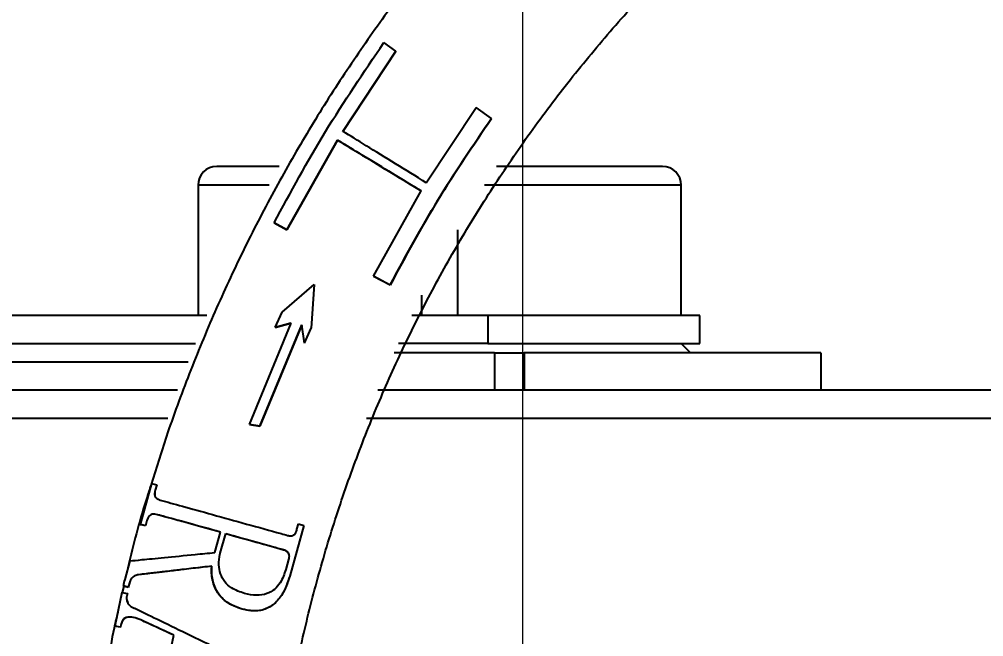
# Model space of a CAD drawing. Header units: millimetres. Extents: x 2085 to 4229, y 754 to 2271.
# Drawn here: x 2894.1 to 2997.5, y 1186.6 to 1252.8 of the extents above; entities that cross this region are included whole.
import ezdxf

# ---------------------------------------------------------------- set-up
doc = ezdxf.new("R2010")
doc.units = ezdxf.units.MM
doc.layers.add('AM_5', color=3, linetype='Continuous', lineweight=25)
doc.styles.add('SLDTEXTSTYLE1', font='txt.shx', dxfattribs={"width": 0.7, "bigfont": 'gbcbig.shx'})
doc.dimstyles.new('SLDDIMSTYLE12$0', dxfattribs={"dimtxt": 12, "dimasz": 10, "dimexe": 0, "dimexo": 0.0625, "dimgap": 0.875, "dimtad": 1, "dimdec": 1, "dimlfac": 1.8, "dimrnd": 1e-09, "dimzin": 12, "dimdsep": 46, "dimtxsty": 'SLDTEXTSTYLE1', "dimcen": 0.09, "dimdle": 8.16, "dimclrd": 3, "dimclre": 3, "dimadec": 0, "dimazin": 3, "dimtfac": 1, "dimtdec": 1, "dimtofl": 0, "dimtmove": 0, "dimatfit": 3, "dimfxl": 0, "dimfrac": 2, "dimtolj": 1, "dimlwd": 5, "dimlwe": 5, "dimarcsym": 0})

# ---------------------------------------------------------------- blocks, each defined once
blk = doc.blocks.new('*D69')
at = {"layer": 'AM_5', "color": 3, "linetype": 'Continuous', "lineweight": 5, "transparency": 16777216}
for p, q in [((2948.09, 1185.98), (2948.09, 1329.46)), ((3061.01, 1329.46), (2958.09, 1329.46))]:
    blk.add_line(p, q, dxfattribs=at)
at = {"layer": 'AM_5', "color": 3, "lineweight": 5, "transparency": 16777216}
blk.add_line((3071.01, 1291.65), (3071.01, 1329.46), dxfattribs=at)
at = {"layer": 'AM_5', "color": 3, "transparency": 16777216}
for points in [[(2958.09, 1331.13), (2958.09, 1327.8), (2948.09, 1329.46)], [(3061.01, 1331.13), (3061.01, 1327.8), (3071.01, 1329.46)]]:
    blk.add_solid(points, dxfattribs=at)
at = {"layer": 'Defpoints', "color": 0, "transparency": 16777216}
for p in [(2948.09, 1329.46), (3071.01, 1291.58), (2948.09, 1185.92)]:
    blk.add_point(p, dxfattribs=at)
at = {"layer": 'AM_5', "color": 0, "transparency": 16777216, "insert": (3009.55, 1336.34), "char_height": 12, "attachment_point": 5, "style": 'SLDTEXTSTYLE1'}
blk.add_mtext('\\A1;123', dxfattribs=at)
blk = doc.blocks.new('*D70')
at = {"layer": 'AM_5', "color": 3, "linetype": 'Continuous', "lineweight": 5, "transparency": 16777216}
for p, q in [((2785.59, 1128.52), (2785.59, 1302.03)), ((2938.09, 1302.03), (2795.59, 1302.03))]:
    blk.add_line(p, q, dxfattribs=at)
at = {"layer": 'AM_5', "color": 3, "lineweight": 5, "transparency": 16777216}
blk.add_line((2948.09, 1183.7), (2948.09, 1302.03), dxfattribs=at)
at = {"layer": 'AM_5', "color": 3, "transparency": 16777216}
for points in [[(2795.59, 1303.7), (2795.59, 1300.37), (2785.59, 1302.03)], [(2938.09, 1303.7), (2938.09, 1300.37), (2948.09, 1302.03)]]:
    blk.add_solid(points, dxfattribs=at)
at = {"layer": 'Defpoints', "color": 0, "transparency": 16777216}
for p in [(2785.59, 1302.03), (2948.09, 1183.64), (2785.59, 1128.46)]:
    blk.add_point(p, dxfattribs=at)
at = {"layer": 'AM_5', "color": 0, "transparency": 16777216, "insert": (2861.08, 1308.91), "char_height": 12, "attachment_point": 5, "style": 'SLDTEXTSTYLE1'}
blk.add_mtext('\\A1;165', dxfattribs=at)

msp = doc.modelspace()

# ---------------------------------------------------------------- linework, layer by layer
at = {"color": 7, "linetype": 'Continuous', "lineweight": 25}
for p, q in [((2934.483, 1249.425), (2933.195, 1250.329)), ((2928.797, 1240.809), (2934.483, 1249.425)), ((2934.483, 1249.422), (2928.797, 1240.807)), ((2934.483, 1249.425), (2934.483, 1249.422)), ((2937.75, 1235.296), (2943.079, 1243.369)), ((2944.741, 1242.195), (2943.079, 1243.369)), ((2944.741, 1242.195), (2944.741, 1242.19)), ((2922.803, 1230.247), (2928.221, 1239.868)), ((2928.221, 1239.865), (2922.803, 1230.245)), ((2928.221, 1239.865), (2928.221, 1239.868)), ((2913.263, 1235.041), (2913.263, 1221.041)), ((2920.876, 1235.041), (2913.263, 1235.041)), ((2932.074, 1225.284), (2937.21, 1234.413)), ((2965.088, 1235.041), (2943.987, 1235.041)), ((2965.088, 1221.041), (2965.088, 1235.041)), ((2921.413, 1230.988), (2922.803, 1230.247)), ((2921.413, 1230.986), (2921.413, 1230.988)), ((2922.803, 1230.245), (2921.413, 1230.986)), ((2922.803, 1230.247), (2922.803, 1230.245)), ((2941.088, 1230.243), (2941.088, 1221.041)), ((2932.074, 1225.28), (2932.074, 1225.284)), ((2932.074, 1225.284), (2933.867, 1224.322)), ((2933.867, 1224.316), (2932.074, 1225.28)), ((2922.275, 1221.391), (2925.704, 1224.385)), ((2925.704, 1224.385), (2925.404, 1219.706)), ((2925.704, 1224.382), (2925.404, 1219.702)), ((2925.704, 1224.382), (2925.704, 1224.385)), ((2933.867, 1224.322), (2933.867, 1224.316)), ((2937.263, 1221.041), (2937.263, 1223.214)), ((2914.212, 1221.041), (2749.088, 1221.041)), ((2921.545, 1219.776), (2922.275, 1221.391)), ((2944.355, 1221.041), (2936.177, 1221.041)), ((2967.088, 1221.041), (2944.355, 1221.041)), ((2944.355, 1221.041), (2944.355, 1218.041)), ((2967.088, 1218.041), (2967.088, 1221.041)), ((2918.77, 1209.351), (2923.258, 1220.222)), ((2919.885, 1209.185), (2924.394, 1220.053)), ((2924.394, 1220.05), (2919.885, 1209.181)), ((2921.545, 1219.776), (2923.222, 1220.227)), ((2923.222, 1220.224), (2921.545, 1219.773)), ((2921.545, 1219.773), (2921.545, 1219.776)), ((2923.222, 1220.227), (2923.258, 1220.222)), ((2923.222, 1220.227), (2923.222, 1220.224)), ((2924.394, 1220.053), (2924.394, 1220.05)), ((2924.678, 1218.095), (2924.394, 1220.053)), ((2924.678, 1218.091), (2924.394, 1220.05)), ((2924.678, 1218.095), (2925.404, 1219.706)), ((2925.404, 1219.706), (2925.404, 1219.702)), ((2749.088, 1218.041), (2912.982, 1218.041)), ((2924.678, 1218.091), (2924.678, 1218.095)), ((2944.355, 1218.041), (2934.748, 1218.041)), ((2944.355, 1218.041), (2967.088, 1218.041)), ((2966.088, 1217.041), (2965.088, 1218.041)), ((2945.062, 1217.041), (2934.289, 1217.041)), ((2945.062, 1217.041), (2945.062, 1213.041)), ((2945.062, 1217.041), (2948.244, 1217.041)), ((2948.244, 1217.041), (2948.244, 1213.041)), ((2980.064, 1217.041), (2948.244, 1217.041)), ((2980.064, 1217.041), (2980.064, 1213.041)), ((2912.195, 1216.041), (2789.148, 1216.041)), ((2739.416, 1210.041), (2910.019, 1210.041)), ((2931.323, 1210.041), (3008.092, 1210.041)), ((2918.77, 1209.351), (2919.885, 1209.185)), ((2918.77, 1209.347), (2918.77, 1209.351)), ((2919.885, 1209.181), (2918.77, 1209.347)), ((2919.885, 1209.185), (2919.885, 1209.181)), ((2908.254, 1203.033), (2907.035, 1198.633)), ((2908.254, 1203.033), (2908.83, 1202.877)), ((2908.83, 1202.877), (2908.669, 1202.302)), ((2908.83, 1202.875), (2908.669, 1202.3)), ((2908.669, 1202.3), (2908.669, 1202.302)), ((2908.83, 1202.875), (2908.83, 1202.877)), ((2907.77, 1199.052), (2907.61, 1198.477)), ((2907.77, 1199.05), (2907.61, 1198.475)), ((2907.77, 1199.05), (2907.77, 1199.052)), ((2908.772, 1199.701), (2908.772, 1199.703)), ((2907.61, 1198.477), (2907.035, 1198.633)), ((2907.035, 1198.633), (2907.035, 1198.632)), ((2907.035, 1198.632), (2907.125, 1198.607)), ((2907.61, 1198.475), (2907.125, 1198.607)), ((2907.61, 1198.475), (2907.61, 1198.477)), ((2924.605, 1198.516), (2923.095, 1193.064)), ((2924.605, 1198.509), (2923.095, 1193.057)), ((2923.873, 1198.101), (2924.034, 1198.676)), ((2924.034, 1198.676), (2924.605, 1198.516)), ((2924.605, 1198.509), (2924.605, 1198.516)), ((2915.05, 1195.608), (2915.657, 1197.807)), ((2915.647, 1195.546), (2916.229, 1197.648)), ((2915.647, 1195.542), (2916.229, 1197.644)), ((2916.229, 1197.644), (2916.229, 1197.648)), ((2915.647, 1195.546), (2915.647, 1195.542)), ((2922.445, 1195.921), (2922.445, 1195.915)), ((2905.946, 1194.711), (2905.392, 1192.712)), ((2914.742, 1194.143), (2914.742, 1194.147)), ((2922.975, 1194.851), (2922.679, 1193.797)), ((2906.874, 1193.223), (2906.874, 1193.225)), ((2914.731, 1193.182), (2914.731, 1193.178)), ((2923.095, 1193.057), (2923.095, 1193.064)), ((2905.291, 1192.008), (2905.133, 1191.316)), ((2905.779, 1191.877), (2905.23, 1192.025)), ((2905.23, 1192.025), (2905.425, 1191.971)), ((2905.779, 1191.875), (2905.425, 1191.971)), ((2905.94, 1192.453), (2905.779, 1191.877)), ((2905.94, 1192.451), (2905.779, 1191.875)), ((2905.779, 1191.875), (2905.779, 1191.877)), ((2905.94, 1192.451), (2905.94, 1192.453)), ((2905.092, 1191.325), (2904.349, 1187.718)), ((2905.092, 1191.325), (2905.677, 1191.209)), ((2905.677, 1191.209), (2905.619, 1190.916)), ((2905.677, 1191.207), (2905.619, 1190.914)), ((2905.619, 1190.914), (2905.619, 1190.916)), ((2905.677, 1191.207), (2905.677, 1191.209)), ((2905.642, 1190.421), (2905.731, 1190.168)), ((2917.996, 1189.535), (2917.996, 1189.54)), ((2904.934, 1187.601), (2904.349, 1187.718)), ((2904.349, 1187.718), (2904.349, 1187.717)), ((2904.477, 1187.69), (2904.349, 1187.717)), ((2904.934, 1187.599), (2904.477, 1187.69)), ((2904.992, 1187.894), (2904.934, 1187.601)), ((2904.992, 1187.892), (2904.934, 1187.599)), ((2904.992, 1187.892), (2904.992, 1187.894)), ((2907.126, 1188.373), (2907.126, 1188.375)), ((2904.934, 1187.599), (2904.934, 1187.601)), ((2909.739, 1182.347), (2910.647, 1186.735))]:
    msp.add_line(p, q, dxfattribs=at)
for centre, radius, start, end in [((2915.263, 1235.041), 2, 90, 180), ((2963.088, 1235.041), 2, 0, 90), ((3071.088, 1152.95), 75, 130.5515, 212.46111), ((3071.737, 1152.97), 171.026, 166.5631, 166.79964)]:
    msp.add_arc(centre, radius, start, end, dxfattribs=at)
for points, knots in [([(3070.654, 982.719), (3073.215, 982.744), (3076.795, 982.779), (3082.064, 983.057), (3086.529, 983.393), (3091.845, 983.958), (3097.414, 984.732), (3103.227, 985.742), (3109.199, 986.998), (3115.275, 988.508), (3121.413, 990.279), (3127.578, 992.313), (3133.741, 994.613), (3139.878, 997.178), (3145.966, 1000.008), (3151.986, 1003.102), (3157.919, 1006.457), (3163.748, 1010.069), (3169.457, 1013.935), (3175.033, 1018.049), (3180.46, 1022.406), (3185.726, 1027), (3190.817, 1031.825), (3195.722, 1036.872), (3200.429, 1042.135), (3204.927, 1047.605), (3209.205, 1053.273), (3213.254, 1059.131), (3217.063, 1065.167), (3220.625, 1071.373), (3223.93, 1077.738), (3226.971, 1084.25), (3229.74, 1090.9), (3232.231, 1097.674), (3234.436, 1104.562), (3236.351, 1111.55), (3237.969, 1118.628), (3239.287, 1125.782), (3240.3, 1132.999), (3241.004, 1140.266), (3241.397, 1147.57), (3241.476, 1154.898), (3241.239, 1162.236), (3240.685, 1169.571), (3239.813, 1176.888), (3238.623, 1184.175), (3237.114, 1191.418), (3235.289, 1198.603), (3233.149, 1205.715), (3230.695, 1212.743), (3227.93, 1219.672), (3224.858, 1226.488), (3221.48, 1233.179), (3217.803, 1239.73), (3213.829, 1246.13), (3209.564, 1252.366), (3205.013, 1258.424), (3200.181, 1264.292), (3195.074, 1269.959), (3189.697, 1275.411), (3184.251, 1280.459), (3178.777, 1285.111), (3173.319, 1289.38), (3167.694, 1293.423), (3161.913, 1297.231), (3155.985, 1300.799), (3149.923, 1304.121), (3143.737, 1307.192), (3137.44, 1310.005), (3131.047, 1312.557), (3124.572, 1314.843), (3118.034, 1316.859), (3111.459, 1318.602), (3104.886, 1320.067), (3098.392, 1321.248), (3092.103, 1322.145), (3086.579, 1322.729), (3081.696, 1323.096), (3076.872, 1323.336), (3070.898, 1323.453), (3065.381, 1323.343), (3060.112, 1323.071), (3055.647, 1322.734), (3050.331, 1322.169), (3044.762, 1321.395), (3038.949, 1320.385), (3032.978, 1319.129), (3026.901, 1317.619), (3020.764, 1315.848), (3014.598, 1313.814), (3008.435, 1311.514), (3002.298, 1308.949), (2996.21, 1306.119), (2990.19, 1303.025), (2984.258, 1299.67), (2978.428, 1296.058), (2972.719, 1292.192), (2967.143, 1288.078), (2961.716, 1283.721), (2956.45, 1279.127), (2951.359, 1274.302), (2946.454, 1269.255), (2941.747, 1263.992), (2937.249, 1258.522), (2932.971, 1252.854), (2928.922, 1246.996), (2925.113, 1240.96), (2921.551, 1234.754), (2918.246, 1228.389), (2915.203, 1221.877), (2912.442, 1215.226), (2910.104, 1208.944), (2908.826, 1204.838), (2908.263, 1203.03)], [0, 0, 0, 0, 0.0102074, 0.014274, 0.021037, 0.0280561, 0.0355867, 0.0434511, 0.0515783, 0.0599113, 0.0684099, 0.0770439, 0.085791, 0.0946336, 0.1035582, 0.112554, 0.1216124, 0.1307262, 0.1398897, 0.1490979, 0.1583469, 0.1676331, 0.1769537, 0.1863062, 0.1956884, 0.2050985, 0.2145348, 0.2239961, 0.233481, 0.2429885, 0.2525178, 0.262068, 0.2716385, 0.2812287, 0.2908382, 0.3004664, 0.3101132, 0.3197782, 0.3294613, 0.3391624, 0.3488814, 0.3586183, 0.3683733, 0.3781464, 0.387938, 0.3977483, 0.4075776, 0.4174265, 0.4272956, 0.4371854, 0.4470968, 0.4570307, 0.4669882, 0.4769704, 0.486979, 0.4970156, 0.5070822, 0.5171812, 0.5273154, 0.5374882, 0.5477037, 0.5569145, 0.5661226, 0.5753266, 0.5845258, 0.5937191, 0.6029052, 0.6120821, 0.6212471, 0.6303962, 0.6395236, 0.6486197, 0.6576679, 0.6666375, 0.6754633, 0.6839789, 0.6919633, 0.6976055, 0.7035012, 0.7112199, 0.7214273, 0.7254939, 0.7322569, 0.739276, 0.7468066, 0.754671, 0.7627982, 0.7711312, 0.7796298, 0.7882638, 0.7970109, 0.8058535, 0.8147781, 0.8237739, 0.8328323, 0.8419461, 0.8511096, 0.8603178, 0.8695668, 0.878853, 0.8881736, 0.8975261, 0.9069083, 0.9163184, 0.9257547, 0.935216, 0.9447009, 0.9542084, 0.9637377, 0.9732879, 0.9828584, 0.9924486, 1, 1, 1, 1]), ([(2962.503, 1049.126), (2961.543, 1050.127), (2959.053, 1052.72), (2955.272, 1057.133), (2951.14, 1062.335), (2947.24, 1067.74), (2943.57, 1073.327), (2940.144, 1079.088), (2936.969, 1085.012), (2934.056, 1091.087), (2931.411, 1097.302), (2929.043, 1103.644), (2926.958, 1110.101), (2925.163, 1116.661), (2923.664, 1123.309), (2922.465, 1130.033), (2921.571, 1136.819), (2920.985, 1143.653), (2920.712, 1150.52), (2920.753, 1157.408), (2921.11, 1164.301), (2921.785, 1171.184), (2922.778, 1178.044), (2924.09, 1184.866), (2925.719, 1191.636), (2927.665, 1198.337), (2929.925, 1204.957), (2932.497, 1211.481), (2935.378, 1217.893), (2938.564, 1224.181), (2942.052, 1230.33), (2945.837, 1236.326), (2949.913, 1242.155), (2954.276, 1247.804), (2958.92, 1253.259), (2963.839, 1258.508), (2968.848, 1263.365), (2973.903, 1267.837), (2978.961, 1271.934), (2984.188, 1275.811), (2989.582, 1279.442), (2994.058, 1282.239), (2996.782, 1283.736), (2997.609, 1284.19)], [0, 0, 0, 0, 0.0151775, 0.0393292, 0.0635604, 0.0878663, 0.1122429, 0.1366868, 0.161195, 0.1857649, 0.2103945, 0.2350819, 0.2598255, 0.2846241, 0.3094766, 0.3343824, 0.3593409, 0.3843518, 0.409415, 0.4345306, 0.4596989, 0.4849206, 0.5101965, 0.5355275, 0.5609152, 0.5863611, 0.6118672, 0.6374358, 0.6630699, 0.6887726, 0.714548, 0.7404006, 0.7663359, 0.7923603, 0.8184816, 0.8447092, 0.8710544, 0.8948026, 0.918543, 0.942272, 0.9659875, 0.9896862, 1, 1, 1, 1]), ([(2921.413, 1230.988), (2923.199, 1234.284), (2926.801, 1240.929), (2931.052, 1247.179), (2933.195, 1250.329)], [0, 0, 0, 0, 0.4959948, 1, 1, 1, 1]), ([(2933.867, 1224.322), (2935.524, 1227.386), (2938.846, 1233.528), (2942.773, 1239.302), (2944.741, 1242.195)], [0, 0, 0, 0, 0.498853, 1, 1, 1, 1]), ([(2944.741, 1242.19), (2942.777, 1239.303), (2938.85, 1233.529), (2935.528, 1227.387), (2933.867, 1224.316)], [0, 0, 0, 0, 0.4999997, 1, 1, 1, 1]), ([(2937.75, 1235.296), (2936.651, 1235.974), (2934.453, 1237.329), (2931.252, 1239.301), (2929.599, 1240.316), (2928.797, 1240.809)], [0, 0, 0, 0, 0.3399037, 0.6798075, 1, 1, 1, 1]), ([(2928.221, 1239.868), (2929.08, 1239.347), (2930.799, 1238.307), (2934.033, 1236.344), (2936.172, 1235.044), (2937.21, 1234.413)], [0, 0, 0, 0, 0.3398837, 0.6797674, 1, 1, 1, 1]), ([(2937.21, 1234.409), (2936.282, 1234.973), (2934.425, 1236.102), (2931.51, 1237.872), (2929.448, 1239.122), (2928.473, 1239.713), (2928.221, 1239.865)], [0, 0, 0, 0, 0.2986442, 0.5972884, 0.8959326, 1, 1, 1, 1]), ([(2921.959, 1237.041), (2920.555, 1237.041), (2919.264, 1237.041), (2916.316, 1237.041), (2915.263, 1237.041), (2915.263, 1237.041)], [0.60705525, 0.60705525, 0.60705525, 0.60705525, 0.75, 0.75, 1, 1, 1, 1]), ([(2963.088, 1237.041), (2963.088, 1237.041), (2962.501, 1237.041), (2960.304, 1237.041), (2958.742, 1237.041), (2955.087, 1237.041), (2953.076, 1237.041), (2949.197, 1237.041), (2947.415, 1237.041), (2946.017, 1237.041)], [0, 0, 0, 0, 0.25, 0.25, 0.5, 0.5, 0.75, 0.75, 1, 1, 1, 1]), ([(2911.068, 1213.041), (2909.614, 1213.041), (2904.147, 1213.041), (2894.582, 1213.041), (2882.4, 1213.041), (2870.221, 1213.041), (2862.132, 1213.041), (2858.088, 1213.041)], [0.60724687, 0.60724687, 0.60724687, 0.60724687, 0.64030982, 0.73118006, 0.82205402, 0.91102609, 1, 1, 1, 1]), ([(3009.946, 1213.041), (2984.198, 1213.041), (2979.021, 1213.041), (2968.675, 1213.041), (2955.259, 1213.041), (2943.116, 1213.041), (2935.892, 1213.041), (2932.543, 1213.041)], [0, 0, 0, 0, 0.02308155, 0.1464587, 0.27023433, 0.36308637, 0.44187617, 0.44187617, 0.44187617, 0.44187617]), ([(2908.194, 1202.814), (2908.058, 1202.395), (2907.182, 1199.677), (2906.363, 1196.713), (2905.78, 1194.149), (2905.732, 1193.939)], [0, 0, 0, 0, 0.1434791, 0.9298796, 1, 1, 1, 1]), ([(2908.669, 1202.302), (2908.649, 1202.218), (2908.608, 1202.048), (2908.601, 1201.821), (2908.647, 1201.593), (2908.824, 1201.37), (2909.051, 1201.287), (2909.198, 1201.233)], [0, 0, 0, 0, 0.1147252, 0.230666, 0.3465482, 0.5756181, 1, 1, 1, 1]), ([(2908.669, 1202.3), (2908.648, 1202.215), (2908.606, 1202.045), (2908.61, 1201.907), (2908.611, 1201.839)], [0, 0, 0, 0, 0.5032038, 1, 1, 1, 1]), ([(2909.198, 1201.233), (2909.937, 1201.03), (2911.416, 1200.624), (2914.753, 1199.703), (2918.46, 1198.676), (2921.238, 1197.905), (2922.637, 1197.516), (2922.871, 1197.451)], [0, 0, 0, 0, 0.2380124, 0.4760235, 0.7140633, 0.9521345, 1, 1, 1, 1]), ([(2908.772, 1199.703), (2908.58, 1199.734), (2908.32, 1199.778), (2908.03, 1199.544), (2907.902, 1199.379), (2907.824, 1199.217), (2907.788, 1199.106), (2907.77, 1199.052)], [0, 0, 0, 0, 0.5403565, 0.7362537, 0.8378676, 0.9221122, 1, 1, 1, 1]), ([(2908.772, 1199.701), (2908.577, 1199.732), (2908.312, 1199.774), (2908.025, 1199.537), (2907.9, 1199.373), (2907.823, 1199.213), (2907.788, 1199.103), (2907.77, 1199.05)], [0, 0, 0, 0, 0.5426127, 0.7382378, 0.8393163, 0.9231634, 1, 1, 1, 1]), ([(2915.657, 1197.807), (2914.477, 1198.133), (2912.115, 1198.785), (2909.919, 1199.389), (2909.009, 1199.638), (2908.772, 1199.703)], [0, 0, 0, 0, 0.425234, 0.8504686, 1, 1, 1, 1]), ([(2915.657, 1197.804), (2914.602, 1198.096), (2912.49, 1198.679), (2910.161, 1199.321), (2909.156, 1199.596), (2908.772, 1199.701)], [0, 0, 0, 0, 0.3817561, 0.7635127, 1, 1, 1, 1]), ([(2922.871, 1197.451), (2922.991, 1197.426), (2923.176, 1197.387), (2923.43, 1197.436), (2923.611, 1197.554), (2923.773, 1197.782), (2923.835, 1197.979), (2923.873, 1198.101)], [0, 0, 0, 0, 0.2742213, 0.4218346, 0.5710505, 0.7336104, 1, 1, 1, 1]), ([(2916.229, 1197.648), (2917.484, 1197.3), (2919.607, 1196.711), (2921.622, 1196.15), (2922.445, 1195.921)], [0, 0, 0, 0, 0.5912379, 1, 1, 1, 1]), ([(2916.229, 1197.644), (2917.327, 1197.34), (2919.541, 1196.725), (2921.472, 1196.187), (2922.445, 1195.915)], [0, 0, 0, 0, 0.49567687, 1, 1, 1, 1]), ([(2905.946, 1194.711), (2906.306, 1194.748), (2907.025, 1194.823), (2909.58, 1195.075), (2912.39, 1195.35), (2914.344, 1195.54), (2915.05, 1195.608)], [0, 0, 0, 0, 0.2764618, 0.55256, 0.838275, 1, 1, 1, 1]), ([(2918.258, 1191.217), (2917.77, 1191.384), (2916.973, 1191.656), (2916.077, 1192.438), (2915.629, 1193.318), (2915.431, 1194.338), (2915.532, 1195.092), (2915.636, 1195.503), (2915.647, 1195.546)], [0, 0, 0, 0, 0.2685044, 0.4379066, 0.6082478, 0.7778738, 0.976771, 1, 1, 1, 1]), ([(2922.445, 1195.921), (2922.573, 1195.875), (2922.769, 1195.803), (2922.945, 1195.572), (2923.017, 1195.34), (2923.032, 1195.091), (2922.992, 1194.925), (2922.975, 1194.851)], [0, 0, 0, 0, 0.3057608, 0.4723517, 0.637981, 0.8377325, 1, 1, 1, 1]), ([(2922.445, 1195.915), (2922.558, 1195.876), (2922.743, 1195.81), (2922.925, 1195.6), (2923, 1195.428), (2923.005, 1195.322), (2923.005, 1195.305)], [0, 0, 0, 0, 0.4172442, 0.6823875, 0.9479462, 1, 1, 1, 1]), ([(2914.742, 1194.147), (2914.071, 1194.069), (2912.711, 1193.911), (2910.828, 1193.691), (2909.117, 1193.49), (2907.792, 1193.334), (2907.139, 1193.257), (2906.874, 1193.225)], [0, 0, 0, 0, 0.2097918, 0.4254492, 0.6353283, 0.851928, 1, 1, 1, 1]), ([(2914.742, 1194.143), (2913.52, 1194.002), (2911.694, 1193.79), (2909.568, 1193.541), (2908.059, 1193.364), (2907.286, 1193.272), (2906.874, 1193.223)], [0, 0, 0, 0, 0.3863316, 0.5775517, 0.7748553, 1, 1, 1, 1]), ([(2917.996, 1189.535), (2917.414, 1189.737), (2916.463, 1190.065), (2915.369, 1191.176), (2914.797, 1192.455), (2914.676, 1193.523), (2914.735, 1194.074), (2914.742, 1194.143)], [0, 0, 0, 0, 0.3011388, 0.4914699, 0.7324684, 0.9663961, 1, 1, 1, 1]), ([(2917.996, 1189.54), (2917.393, 1189.751), (2916.402, 1190.098), (2915.319, 1191.26), (2914.724, 1192.601), (2914.736, 1193.636), (2914.742, 1194.147)], [0, 0, 0, 0, 0.3050065, 0.5015447, 0.75409, 1, 1, 1, 1]), ([(2906.874, 1193.225), (2906.745, 1193.194), (2906.488, 1193.133), (2906.212, 1192.959), (2906.025, 1192.684), (2905.966, 1192.524), (2905.94, 1192.453)], [0, 0, 0, 0, 0.371278, 0.745722, 0.8874132, 1, 1, 1, 1]), ([(2906.874, 1193.223), (2906.744, 1193.192), (2906.483, 1193.13), (2906.21, 1192.955), (2906.026, 1192.684), (2905.966, 1192.522), (2905.94, 1192.451)], [0, 0, 0, 0, 0.3701938, 0.743324, 0.8861883, 1, 1, 1, 1]), ([(2923.095, 1193.064), (2922.87, 1192.396), (2922.5, 1191.295), (2921.528, 1190.114), (2920.521, 1189.491), (2919.315, 1189.263), (2918.47, 1189.44), (2917.996, 1189.54)], [0, 0, 0, 0, 0.2904242, 0.4791568, 0.6380876, 0.7972637, 1, 1, 1, 1]), ([(2923.095, 1193.057), (2922.846, 1192.335), (2922.437, 1191.151), (2921.344, 1189.935), (2920.212, 1189.374), (2919.051, 1189.294), (2918.322, 1189.461), (2917.996, 1189.535)], [0, 0, 0, 0, 0.30014134, 0.49231067, 0.68514192, 0.859667, 1, 1, 1, 1]), ([(2922.679, 1193.797), (2922.513, 1193.302), (2922.243, 1192.5), (2921.49, 1191.612), (2920.611, 1191.127), (2919.493, 1190.948), (2918.69, 1191.123), (2918.258, 1191.217)], [0, 0, 0, 0, 0.2599336, 0.4215944, 0.584063, 0.7764561, 1, 1, 1, 1]), ([(2905.619, 1190.916), (2905.607, 1190.843), (2905.584, 1190.696), (2905.614, 1190.421), (2905.764, 1190.036), (2906.077, 1189.791), (2906.372, 1189.666), (2906.468, 1189.625)], [0, 0, 0, 0, 0.0779004, 0.1566304, 0.3694426, 0.796924, 1, 1, 1, 1]), ([(2904.707, 1189.453), (2904.552, 1188.801), (2904.103, 1186.9), (2903.776, 1184.975), (2903.562, 1183.711)], [0, 0, 0, 0, 0.3432923, 1, 1, 1, 1]), ([(2907.126, 1188.373), (2906.848, 1188.479), (2906.278, 1188.695), (2905.722, 1188.702), (2905.354, 1188.543), (2905.186, 1188.383), (2905.068, 1188.161), (2905.023, 1188.012), (2905, 1187.922), (2904.992, 1187.892)], [0, 0, 0, 0, 0.3236853, 0.6637718, 0.7634797, 0.8887856, 0.9334707, 0.9783158, 1, 1, 1, 1]), ([(2907.126, 1188.375), (2906.858, 1188.478), (2906.313, 1188.688), (2905.764, 1188.702), (2905.39, 1188.569), (2905.204, 1188.41), (2905.064, 1188.162), (2905.018, 1187.995), (2904.996, 1187.907), (2904.992, 1187.894)], [0, 0, 0, 0, 0.3181987, 0.6465518, 0.7500252, 0.8810736, 0.9358527, 0.9908441, 1, 1, 1, 1]), ([(2906.468, 1189.625), (2907.225, 1189.258), (2908.74, 1188.524), (2912.023, 1186.927), (2915.036, 1185.458), (2917.468, 1184.272), (2919.149, 1183.451), (2920.152, 1182.961), (2920.598, 1182.743)], [0, 0, 0, 0, 0.2229901, 0.445793, 0.6732796, 0.7898135, 0.9063433, 1, 1, 1, 1]), ([(2910.647, 1186.735), (2909.598, 1187.224), (2908.306, 1187.827), (2907.312, 1188.289), (2907.126, 1188.375)], [0, 0, 0, 0, 0.812741, 1, 1, 1, 1]), ([(2910.647, 1186.732), (2909.694, 1187.177), (2908.398, 1187.782), (2907.392, 1188.25), (2907.126, 1188.373)], [0, 0, 0, 0, 0.7351591, 1, 1, 1, 1])]:
    msp.add_open_spline(points, degree=3, knots=knots, dxfattribs=at)
msp.add_open_spline([(2946.017, 1237.041), (2945.751, 1237.041), (2945.502, 1237.041), (2945.269, 1237.041)], degree=3, dxfattribs=at)

# ---------------------------------------------------------------- dimensions: what is measured, and where the dimension line sits
at = {"layer": 'AM_5'}
dim = msp.add_linear_dim(base=(2948.087, 1329.463), p1=(3071.01, 1291.584), p2=(2948.087, 1185.917), text='123', dimstyle='SLDDIMSTYLE12$0', override={"dimlfac": 1}, dxfattribs=at)
dim.commit()
dim.dimension.update_dxf_attribs({"geometry": '*D69', "text_midpoint": (3009.548, 1329.463), "dimtype": 160})
dim = msp.add_linear_dim(base=(2785.587, 1302.033), p1=(2948.087, 1183.637), p2=(2785.587, 1128.461), angle=360, text='165', dimstyle='SLDDIMSTYLE12$0', override={"dimlfac": 1}, dxfattribs=at)
dim.commit()
dim.dimension.update_dxf_attribs({"geometry": '*D70', "text_midpoint": (2861.08, 1302.033), "dimtype": 160})

doc.saveas('drawing.dxf')
